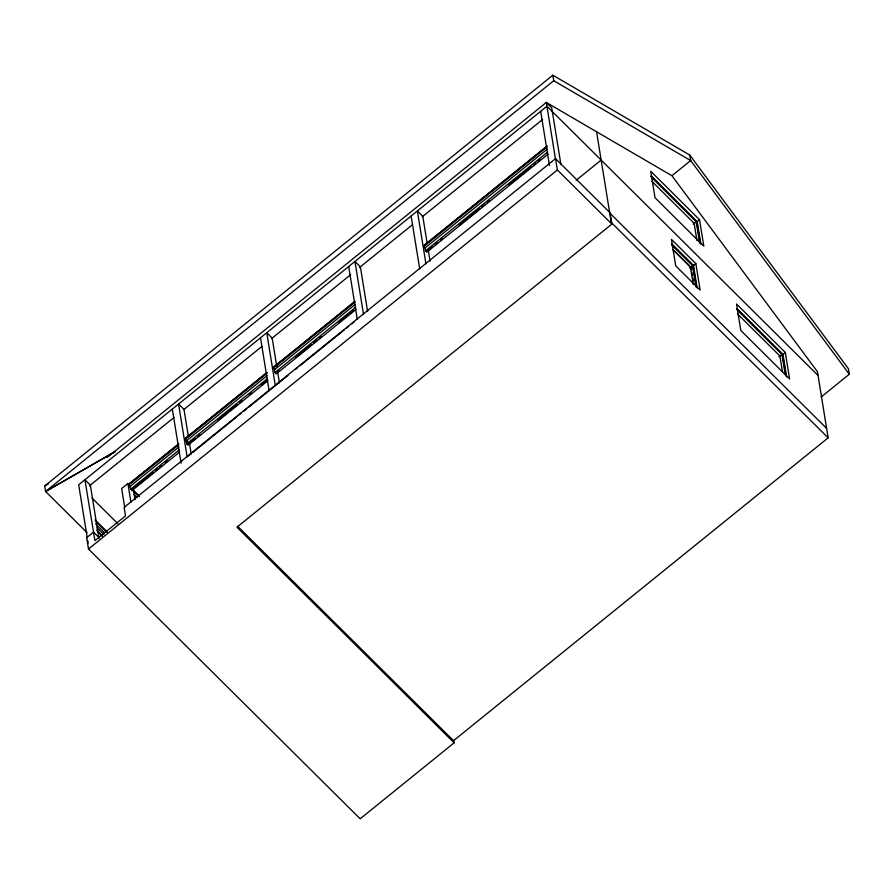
<?xml version="1.0" encoding="UTF-8"?>
<svg xmlns="http://www.w3.org/2000/svg" width="894" height="894" viewBox="0 0 894 894"><rect width="100%" height="100%" fill="white"/><g stroke="black" fill="none" stroke-linecap="round" stroke-linejoin="round"><path stroke-width="1.34" d="M184.913 439.669L184.812 438.853L266.792 372.608L266.859 373.424L184.913 439.669L186.265 441.01L186.723 443.849L188.086 445.19L267.865 380.688M356.058 309.391L276.268 373.904L274.916 372.552L274.458 369.714L272.983 367.579L275.017 369.49M548.033 154.193L426.885 252.13L425.533 250.789L425.075 247.951L423.611 245.794L547.139 146.247M87.12 532.712L45.594 491.488L44.7 485.967L552.838 75.197L689.766 155.053L848.406 368.719L849.3 374.24L821.072 397.059M45.594 491.488L115.427 451.448L45.594 491.488L553.732 80.717L552.838 75.197M107.336 457.348L546.312 102.452L671.93 175.716L817.44 371.692L828.146 437.837L453.549 740.679L237.648 526.275M89.523 485.8L174.062 417.442M183.818 409.553L261.864 346.47M271.62 338.58L350.739 274.614M359.41 267.597L412.525 224.662M422.281 216.773L542.591 119.505M179.672 451.995L131.899 490.616L127.898 483.475L121.651 488.526L124.713 507.423M178.61 443.905L128.602 484.336L178.789 444.039M272.972 367.613L354.974 301.312M423.6 245.85L546.96 146.102M184.846 438.853L266.971 372.742M273.083 367.59L354.08 302.317M128.725 485.096L178.666 444.709M273.095 368.373L355.041 302.127M423.722 246.599L547.016 146.918M130.077 486.437L178.934 446.933M186.265 441.01L267.127 375.636M274.458 369.714L355.32 304.34M425.075 247.951L547.296 149.142M130.535 489.275L179.403 449.771M186.723 443.849L267.597 378.475M274.916 372.552L355.778 307.178M425.533 250.789L547.754 151.969M132.793 489.13L153.422 472.457M155.59 470.702L157.769 468.948M159.937 467.182L162.105 465.428M165.368 462.801L167.536 461.047M188.98 443.703L195.451 438.473M197.608 436.73L199.764 434.987M218.091 420.169L237.502 404.479M239.659 402.736L241.816 400.993M249.359 394.891L251.516 393.148M261.216 385.303L266.613 380.945M277.162 372.407L279.319 370.664M295.489 357.589L311.671 344.514M313.828 342.771L317.057 340.156M319.214 338.413L321.371 336.669M338.625 322.723L353.722 310.52M427.779 250.644L433.188 246.275M435.356 244.52L437.524 242.777M440.764 240.151L442.921 238.396M459.147 225.288L479.698 208.671M481.866 206.916L485.107 204.301M487.275 202.547L489.431 200.804M508.909 185.058L531.617 166.697M533.785 164.943L535.942 163.2M538.11 161.445L540.267 159.702M99.323 537.886L93.535 532.131L86.662 537.685L88.506 549.028L360.17 818.803L454.13 742.836L236.966 527.181L611.865 224.081L610.032 212.75L555.532 158.629L124.132 507.401L125.506 515.905L94.909 540.635L84.919 479.743L90.35 485.129L98.91 537.998M188.232 456.074L190.388 454.32M192.556 452.565L236.988 416.649M239.156 414.894L241.324 413.14M243.492 411.396L246.744 408.759M248.912 407.016L287.924 375.469M295.501 369.345L297.668 367.59M299.836 365.836L344.268 329.92M346.436 328.165L348.604 326.411M351.856 323.784L354.024 322.03M88.506 549.028L557.375 169.972L555.532 158.629M576.172 180.275L601.148 160.082M672.232 175.47L690.671 160.574L689.766 155.053M693.118 224.092L696.717 221.466L700.226 243.101M696.415 222.26L699.544 219.734L650.743 171.268L655.023 197.73L703.824 246.185L699.544 219.734M689.43 267.999L693.029 265.373L696.527 287.008M692.727 266.155L695.845 263.641L671.45 239.402L675.73 265.864L700.136 290.092L695.845 263.641M778.897 356.851L782.496 354.214L786.005 375.86M782.194 355.007L785.312 352.482L736.511 304.016L740.802 330.478L789.603 378.944L785.312 352.482M44.7 485.967L48.31 483.889M553.732 80.717L690.671 160.574L849.3 374.24M184.902 438.887L187.729 441.67M651.324 176.073L697.197 221.623L700.84 244.118M650.944 176.017L696.717 221.466M650.955 176.744L696.169 221.634L699.622 242.956M651.871 181.314L694.135 223.276L696.94 240.598M818.044 375.469L546.927 106.241L78.683 484.794L87.243 537.663M672.031 244.207L693.509 265.529L697.141 288.013M737.103 308.821L782.976 354.382L786.619 376.866M671.651 244.14L693.029 265.373M736.723 308.765L782.496 354.214M671.673 244.889L692.47 265.54L695.923 286.862M736.734 309.492L781.937 354.393L785.178 374.385M673.595 249.974L689.207 265.484M672.623 249.482L690.436 267.183L693.252 284.504M737.651 314.062L779.914 356.024L782.507 372.027M609.719 212.995L826.615 428.382M828.146 437.837L611.25 222.45L596.566 131.764M557.375 169.972L611.865 224.081M132.513 489.621L139.464 496.528M132.301 489.688L139.352 496.472M133.206 490.728L138.134 495.622M132.692 490.437L138.604 496.315M134.089 494.639L137.039 497.567M92.015 498.036L117.751 523.593M95.11 519.962L106.978 531.762M96.217 521.705L107.101 532.511M95.647 523.951L104.553 532.79M97.1 527.762L104.028 534.646M96.53 530.008L102.464 535.908M97.468 531.382L102.419 536.299M691.163 267.418L691.587 270.066M692.023 272.715L692.448 275.363M692.872 278L693.308 280.649M560.907 164.496L551.732 107.839L546.312 102.452L555.487 159.11M540.68 111.281L549.464 165.513M427.187 243.47L422.795 216.359L417.375 210.973L425.935 263.842M428.293 250.253L430.048 261.093M411.128 216.013L419.699 268.893M453.727 740.321L454.13 742.836M367.613 311.57L360.371 266.825L354.94 261.439L363.512 314.319M348.705 266.49L357.265 319.359M276.794 366.596L272.178 338.122L266.758 332.736L275.318 385.616M277.665 372.016L279.431 382.867M260.512 337.787L269.083 390.656M188.388 436.529L183.996 409.418L178.577 404.032L187.137 456.901M189.483 443.312L191.238 454.152M172.33 409.083L181.113 463.304M133.318 488.862L135.061 499.657M127.898 483.475L130.949 502.372M87.679 540.378L88.126 543.083"/></g></svg>
